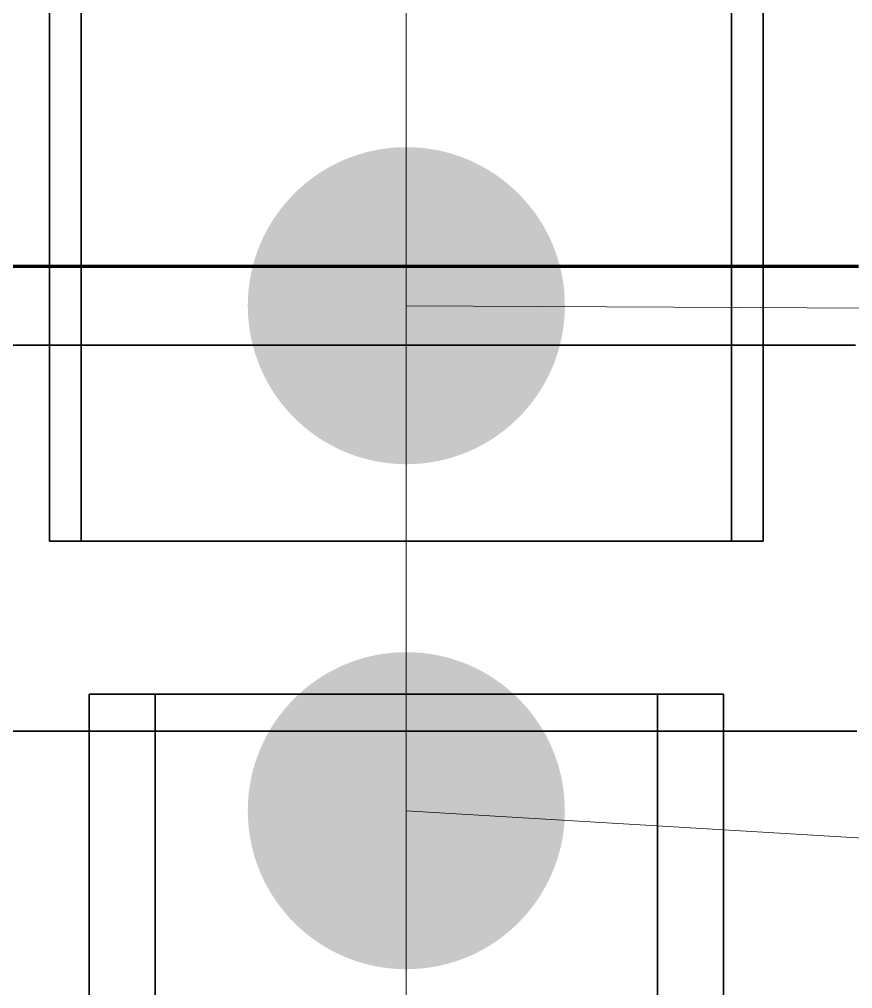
# Model space of a CAD drawing. Header units: millimetres. Extents: x 0 to 2382, y 0 to 420.
# Drawn here: x 161.536 to 164.689, y 302.152 to 305.82 of the extents above; entities that cross this region are included whole.
import ezdxf

# ---------------------------------------------------------------- set-up
doc = ezdxf.new("R2010")
doc.units = ezdxf.units.MM
doc.linetypes.add('IRAM-E-TRAZOS', pattern=[5, 4, -1])
doc.linetypes.add('IRAM-F-TRAZO-PUNTO', pattern=[20, 15, -2, 1, -2])
for name, color, linetype, lineweight in [('01-VISIBLE', 7, 'CONTINUOUS', 70), ('02-OCULTA', 4, 'IRAM-E-TRAZOS', 35), ('03-EJE', 1, 'IRAM-F-TRAZO-PUNTO', 18), ('08-FINA', 5, 'CONTINUOUS', 18)]:
    doc.layers.add(name, color=color, linetype=linetype, lineweight=lineweight)

msp = doc.modelspace()

# ---------------------------------------------------------------- hatches: boundary and pattern name
at = {"layer": '08-FINA'}
h = msp.add_hatch(color=7, dxfattribs=at)
h.dxf.hatch_style = 1
edge = h.paths.add_edge_path()
edge.add_arc((163, 304.7369), 0.6, 0, 360)
h = msp.add_hatch(color=7, dxfattribs=at)
h.dxf.hatch_style = 1
edge = h.paths.add_edge_path()
edge.add_arc((163, 302.8256), 0.6, 0, 360)

# ---------------------------------------------------------------- linework, layer by layer
at = {"layer": '01-VISIBLE'}
msp.add_lwpolyline([(161.5051, 304.8869), (161.5552, 304.8869), (161.6053, 304.8869), (161.6554, 304.8869), (161.7055, 304.8869), (161.7555, 304.8869), (161.8056, 304.8869), (161.8557, 304.8869), (161.9058, 304.8869), (161.9559, 304.8869), (162.006, 304.8869), (162.0561, 304.8869), (162.1062, 304.8869), (162.1562, 304.8869), (162.2063, 304.8869), (162.2564, 304.8869), (162.3065, 304.8869), (162.3566, 304.8869), (162.4067, 304.8869), (162.4568, 304.8869), (162.5069, 304.8869), (162.557, 304.8869), (162.607, 304.8869), (162.6571, 304.8869), (162.7072, 304.8869), (162.7573, 304.8869), (162.8074, 304.8869), (162.8575, 304.8869), (162.9076, 304.8869), (162.9577, 304.8869), (163.0077, 304.8869), (163.0578, 304.8869), (163.1079, 304.8869), (163.158, 304.8869), (163.2081, 304.8869), (163.2582, 304.8869), (163.3083, 304.8869), (163.3584, 304.8869), (163.4084, 304.8869), (163.4585, 304.8869), (163.5086, 304.8869), (163.5587, 304.8869), (163.6088, 304.8869), (163.6589, 304.8869), (163.709, 304.8869), (163.7591, 304.8869), (163.8092, 304.8869), (163.8592, 304.8869), (163.9093, 304.8869), (163.9594, 304.8869), (164.0095, 304.8869), (164.0596, 304.8869), (164.1097, 304.8869), (164.1598, 304.8869), (164.2099, 304.8869), (164.2599, 304.8869), (164.31, 304.8869), (164.3601, 304.8869), (164.4102, 304.8869), (164.4603, 304.8869), (164.5104, 304.8869), (164.5605, 304.8869), (164.6106, 304.8869), (164.6606, 304.8869), (164.7107, 304.8869)], dxfattribs=at)
at = {"layer": '02-OCULTA'}
for p, q in [((161.65, 303.8456), (161.65, 307.3456)), ((161.77, 303.8456), (161.77, 307.3456)), ((164.23, 303.8456), (164.23, 307.3456)), ((164.35, 303.8456), (164.35, 307.3456)), ((161.8, 219.32), (161.8, 303.2669)), ((162.05, 219.32), (162.05, 303.2669)), ((163.95, 219.32), (163.95, 303.2669)), ((164.2, 219.32), (164.2, 303.2669))]:
    msp.add_line(p, q, dxfattribs=at)
for points in [[(164.7051, 304.8869), (164.6549, 304.8869), (164.6048, 304.8869), (164.5546, 304.8869), (164.5045, 304.8869), (164.4543, 304.8869), (164.4042, 304.8869), (164.354, 304.8869), (164.3039, 304.8869), (164.2537, 304.8869), (164.2036, 304.8869), (164.1534, 304.8869), (164.1033, 304.8869), (164.0531, 304.8869), (164.003, 304.8869), (163.9528, 304.8869), (163.9027, 304.8869), (163.8525, 304.8869), (163.8024, 304.8869), (163.7522, 304.8869), (163.7021, 304.8869), (163.6519, 304.8869), (163.6018, 304.8869), (163.5516, 304.8869), (163.5015, 304.8869), (163.4513, 304.8869), (163.4012, 304.8869), (163.351, 304.8869), (163.3009, 304.8869), (163.2507, 304.8869), (163.2006, 304.8869), (163.1504, 304.8869), (163.1003, 304.8869), (163.0501, 304.8869), (163, 304.8869), (162.9499, 304.8869), (162.8997, 304.8869), (162.8496, 304.8869), (162.7994, 304.8869), (162.7493, 304.8869), (162.6991, 304.8869), (162.649, 304.8869), (162.5988, 304.8869), (162.5487, 304.8869), (162.4985, 304.8869), (162.4484, 304.8869), (162.3982, 304.8869), (162.3481, 304.8869), (162.2979, 304.8869), (162.2478, 304.8869), (162.1976, 304.8869), (162.1475, 304.8869), (162.0973, 304.8869), (162.0472, 304.8869), (161.997, 304.8869), (161.9469, 304.8869), (161.8967, 304.8869), (161.8466, 304.8869), (161.7964, 304.8869), (161.7463, 304.8869), (161.6961, 304.8869), (161.646, 304.8869), (161.5958, 304.8869), (161.5457, 304.8869), (161.4955, 304.8869)], [(161.4955, 304.8869), (161.5457, 304.8869), (161.5958, 304.8869), (161.646, 304.8869), (161.6961, 304.8869), (161.7463, 304.8869), (161.7964, 304.8869), (161.8466, 304.8869), (161.8967, 304.8869), (161.9469, 304.8869), (161.997, 304.8869), (162.0472, 304.8869), (162.0973, 304.8869), (162.1475, 304.8869), (162.1976, 304.8869), (162.2478, 304.8869), (162.2979, 304.8869), (162.3481, 304.8869), (162.3982, 304.8869), (162.4484, 304.8869), (162.4985, 304.8869), (162.5487, 304.8869), (162.5988, 304.8869), (162.649, 304.8869), (162.6991, 304.8869), (162.7493, 304.8869), (162.7994, 304.8869), (162.8496, 304.8869), (162.8997, 304.8869), (162.9499, 304.8869), (163, 304.8869), (163.0501, 304.8869), (163.1003, 304.8869), (163.1504, 304.8869), (163.2006, 304.8869), (163.2507, 304.8869), (163.3009, 304.8869), (163.351, 304.8869), (163.4012, 304.8869), (163.4513, 304.8869), (163.5015, 304.8869), (163.5516, 304.8869), (163.6018, 304.8869), (163.6519, 304.8869), (163.7021, 304.8869), (163.7522, 304.8869), (163.8024, 304.8869), (163.8525, 304.8869), (163.9027, 304.8869), (163.9528, 304.8869), (164.003, 304.8869), (164.0531, 304.8869), (164.1033, 304.8869), (164.1534, 304.8869), (164.2036, 304.8869), (164.2537, 304.8869), (164.3039, 304.8869), (164.354, 304.8869), (164.4042, 304.8869), (164.4543, 304.8869), (164.5045, 304.8869), (164.5546, 304.8869), (164.6048, 304.8869), (164.6549, 304.8869), (164.7051, 304.8869)], [(164.7051, 304.8869), (164.6549, 304.8869), (164.6048, 304.8869), (164.5546, 304.8869), (164.5045, 304.8869), (164.4543, 304.8869), (164.4042, 304.8869), (164.354, 304.8869), (164.3039, 304.8869), (164.2537, 304.8869), (164.2036, 304.8869), (164.1534, 304.8869), (164.1033, 304.8869), (164.0531, 304.8869), (164.003, 304.8869), (163.9528, 304.8869), (163.9027, 304.8869), (163.8525, 304.8869), (163.8024, 304.8869), (163.7522, 304.8869), (163.7021, 304.8869), (163.6519, 304.8869), (163.6018, 304.8869), (163.5516, 304.8869), (163.5015, 304.8869), (163.4513, 304.8869), (163.4012, 304.8869), (163.351, 304.8869), (163.3009, 304.8869), (163.2507, 304.8869), (163.2006, 304.8869), (163.1504, 304.8869), (163.1003, 304.8869), (163.0501, 304.8869), (163, 304.8869), (162.9499, 304.8869), (162.8997, 304.8869), (162.8496, 304.8869), (162.7994, 304.8869), (162.7493, 304.8869), (162.6991, 304.8869), (162.649, 304.8869), (162.5988, 304.8869), (162.5487, 304.8869), (162.4985, 304.8869), (162.4484, 304.8869), (162.3982, 304.8869), (162.3481, 304.8869), (162.2979, 304.8869), (162.2478, 304.8869), (162.1976, 304.8869), (162.1475, 304.8869), (162.0973, 304.8869), (162.0472, 304.8869), (161.997, 304.8869), (161.9469, 304.8869), (161.8967, 304.8869), (161.8466, 304.8869), (161.7964, 304.8869), (161.7463, 304.8869), (161.6961, 304.8869), (161.646, 304.8869), (161.5958, 304.8869), (161.5457, 304.8869), (161.4955, 304.8869)], [(161.4955, 304.8869), (161.5457, 304.8869), (161.5958, 304.8869), (161.646, 304.8869), (161.6961, 304.8869), (161.7463, 304.8869), (161.7964, 304.8869), (161.8466, 304.8869), (161.8967, 304.8869), (161.9469, 304.8869), (161.997, 304.8869), (162.0472, 304.8869), (162.0973, 304.8869), (162.1475, 304.8869), (162.1976, 304.8869), (162.2478, 304.8869), (162.2979, 304.8869), (162.3481, 304.8869), (162.3982, 304.8869), (162.4484, 304.8869), (162.4985, 304.8869), (162.5487, 304.8869), (162.5988, 304.8869), (162.649, 304.8869), (162.6991, 304.8869), (162.7493, 304.8869), (162.7994, 304.8869), (162.8496, 304.8869), (162.8997, 304.8869), (162.9499, 304.8869), (163, 304.8869), (163.0501, 304.8869), (163.1003, 304.8869), (163.1504, 304.8869), (163.2006, 304.8869), (163.2507, 304.8869), (163.3009, 304.8869), (163.351, 304.8869), (163.4012, 304.8869), (163.4513, 304.8869), (163.5015, 304.8869), (163.5516, 304.8869), (163.6018, 304.8869), (163.6519, 304.8869), (163.7021, 304.8869), (163.7522, 304.8869), (163.8024, 304.8869), (163.8525, 304.8869), (163.9027, 304.8869), (163.9528, 304.8869), (164.003, 304.8869), (164.0531, 304.8869), (164.1033, 304.8869), (164.1534, 304.8869), (164.2036, 304.8869), (164.2537, 304.8869), (164.3039, 304.8869), (164.354, 304.8869), (164.4042, 304.8869), (164.4543, 304.8869), (164.5045, 304.8869), (164.5546, 304.8869), (164.6048, 304.8869), (164.6549, 304.8869), (164.7051, 304.8869)], [(164.7047, 304.8869), (164.6546, 304.8869), (164.6044, 304.8869), (164.5543, 304.8869), (164.5042, 304.8869), (164.454, 304.8869), (164.4039, 304.8869), (164.3538, 304.8869), (164.3036, 304.8869), (164.2535, 304.8869), (164.2033, 304.8869), (164.1532, 304.8869), (164.1031, 304.8869), (164.0529, 304.8869), (164.0028, 304.8869), (163.9526, 304.8869), (163.9025, 304.8869), (163.8524, 304.8869), (163.8022, 304.8869), (163.7521, 304.8869), (163.7019, 304.8869), (163.6518, 304.8869), (163.6017, 304.8869), (163.5515, 304.8869), (163.5014, 304.8869), (163.4513, 304.8869), (163.4011, 304.8869), (163.351, 304.8869), (163.3008, 304.8869), (163.2507, 304.8869), (163.2006, 304.8869), (163.1504, 304.8869), (163.1003, 304.8869), (163.0501, 304.8869), (163, 304.8869), (162.9499, 304.8869), (162.8997, 304.8869), (162.8496, 304.8869), (162.7994, 304.8869), (162.7493, 304.8869), (162.6992, 304.8869), (162.649, 304.8869), (162.5989, 304.8869), (162.5488, 304.8869), (162.4986, 304.8869), (162.4485, 304.8869), (162.3983, 304.8869), (162.3482, 304.8869), (162.2981, 304.8869), (162.2479, 304.8869), (162.1978, 304.8869), (162.1476, 304.8869), (162.0975, 304.8869), (162.0474, 304.8869), (161.9972, 304.8869), (161.9471, 304.8869), (161.8969, 304.8869), (161.8468, 304.8869), (161.7967, 304.8869), (161.7465, 304.8869), (161.6964, 304.8869), (161.6463, 304.8869), (161.5961, 304.8869), (161.546, 304.8869), (161.4958, 304.8869)], [(161.4958, 304.8869), (161.546, 304.8869), (161.5961, 304.8869), (161.6463, 304.8869), (161.6964, 304.8869), (161.7465, 304.8869), (161.7967, 304.8869), (161.8468, 304.8869), (161.8969, 304.8869), (161.9471, 304.8869), (161.9972, 304.8869), (162.0474, 304.8869), (162.0975, 304.8869), (162.1476, 304.8869), (162.1978, 304.8869), (162.2479, 304.8869), (162.2981, 304.8869), (162.3482, 304.8869), (162.3983, 304.8869), (162.4485, 304.8869), (162.4986, 304.8869), (162.5488, 304.8869), (162.5989, 304.8869), (162.649, 304.8869), (162.6992, 304.8869), (162.7493, 304.8869), (162.7994, 304.8869), (162.8496, 304.8869), (162.8997, 304.8869), (162.9499, 304.8869), (163, 304.8869), (163.0501, 304.8869), (163.1003, 304.8869), (163.1504, 304.8869), (163.2006, 304.8869), (163.2507, 304.8869), (163.3008, 304.8869), (163.351, 304.8869), (163.4011, 304.8869), (163.4513, 304.8869), (163.5014, 304.8869), (163.5515, 304.8869), (163.6017, 304.8869), (163.6518, 304.8869), (163.7019, 304.8869), (163.7521, 304.8869), (163.8022, 304.8869), (163.8524, 304.8869), (163.9025, 304.8869), (163.9526, 304.8869), (164.0028, 304.8869), (164.0529, 304.8869), (164.1031, 304.8869), (164.1532, 304.8869), (164.2033, 304.8869), (164.2535, 304.8869), (164.3036, 304.8869), (164.3538, 304.8869), (164.4039, 304.8869), (164.454, 304.8869), (164.5042, 304.8869), (164.5543, 304.8869), (164.6044, 304.8869), (164.6546, 304.8869), (164.7047, 304.8869)], [(164.7, 304.8869), (164.65, 304.8869), (164.6, 304.8869), (164.55, 304.8869), (164.5, 304.8869), (164.45, 304.8869), (164.4, 304.8869), (164.35, 304.8869), (164.3, 304.8869), (164.25, 304.8869), (164.2, 304.8869), (164.15, 304.8869), (164.1, 304.8869), (164.05, 304.8869), (164, 304.8869), (163.95, 304.8869), (163.9, 304.8869), (163.85, 304.8869), (163.8, 304.8869), (163.75, 304.8869), (163.7, 304.8869), (163.65, 304.8869), (163.6, 304.8869), (163.55, 304.8869), (163.5, 304.8869), (163.45, 304.8869), (163.4, 304.8869), (163.35, 304.8869), (163.3, 304.8869), (163.25, 304.8869), (163.2, 304.8869), (163.15, 304.8869), (163.1, 304.8869), (163.05, 304.8869), (163, 304.8869), (162.95, 304.8869), (162.9, 304.8869), (162.85, 304.8869), (162.8, 304.8869), (162.75, 304.8869), (162.7, 304.8869), (162.65, 304.8869), (162.6, 304.8869), (162.55, 304.8869), (162.5, 304.8869), (162.45, 304.8869), (162.4, 304.8869), (162.35, 304.8869), (162.3, 304.8869), (162.25, 304.8869), (162.2, 304.8869), (162.15, 304.8869), (162.1, 304.8869), (162.05, 304.8869), (162, 304.8869), (161.95, 304.8869), (161.9, 304.8869), (161.85, 304.8869), (161.8, 304.8869), (161.75, 304.8869), (161.7, 304.8869), (161.65, 304.8869), (161.6, 304.8869), (161.55, 304.8869), (161.5, 304.8869)], [(164.7, 304.8869), (164.65, 304.8869), (164.6, 304.8869), (164.55, 304.8869), (164.5, 304.8869), (164.45, 304.8869), (164.4, 304.8869), (164.35, 304.8869), (164.3, 304.8869), (164.25, 304.8869), (164.2, 304.8869), (164.15, 304.8869), (164.1, 304.8869), (164.05, 304.8869), (164, 304.8869), (163.95, 304.8869), (163.9, 304.8869), (163.85, 304.8869), (163.8, 304.8869), (163.75, 304.8869), (163.7, 304.8869), (163.65, 304.8869), (163.6, 304.8869), (163.55, 304.8869), (163.5, 304.8869), (163.45, 304.8869), (163.4, 304.8869), (163.35, 304.8869), (163.3, 304.8869), (163.25, 304.8869), (163.2, 304.8869), (163.15, 304.8869), (163.1, 304.8869), (163.05, 304.8869), (163, 304.8869), (162.95, 304.8869), (162.9, 304.8869), (162.85, 304.8869), (162.8, 304.8869), (162.75, 304.8869), (162.7, 304.8869), (162.65, 304.8869), (162.6, 304.8869), (162.55, 304.8869), (162.5, 304.8869), (162.45, 304.8869), (162.4, 304.8869), (162.35, 304.8869), (162.3, 304.8869), (162.25, 304.8869), (162.2, 304.8869), (162.15, 304.8869), (162.1, 304.8869), (162.05, 304.8869), (162, 304.8869), (161.95, 304.8869), (161.9, 304.8869), (161.85, 304.8869), (161.8, 304.8869), (161.75, 304.8869), (161.7, 304.8869), (161.65, 304.8869), (161.6, 304.8869), (161.55, 304.8869), (161.5, 304.8869)], [(161.5, 304.8869), (161.55, 304.8869), (161.6, 304.8869), (161.65, 304.8869), (161.7, 304.8869), (161.75, 304.8869), (161.8, 304.8869), (161.85, 304.8869), (161.9, 304.8869), (161.95, 304.8869), (162, 304.8869), (162.05, 304.8869), (162.1, 304.8869), (162.15, 304.8869), (162.2, 304.8869), (162.25, 304.8869), (162.3, 304.8869), (162.35, 304.8869), (162.4, 304.8869), (162.45, 304.8869), (162.5, 304.8869), (162.55, 304.8869), (162.6, 304.8869), (162.65, 304.8869), (162.7, 304.8869), (162.75, 304.8869), (162.8, 304.8869), (162.85, 304.8869), (162.9, 304.8869), (162.95, 304.8869), (163, 304.8869), (163.05, 304.8869), (163.1, 304.8869), (163.15, 304.8869), (163.2, 304.8869), (163.25, 304.8869), (163.3, 304.8869), (163.35, 304.8869), (163.4, 304.8869), (163.45, 304.8869), (163.5, 304.8869), (163.55, 304.8869), (163.6, 304.8869), (163.65, 304.8869), (163.7, 304.8869), (163.75, 304.8869), (163.8, 304.8869), (163.85, 304.8869), (163.9, 304.8869), (163.95, 304.8869), (164, 304.8869), (164.05, 304.8869), (164.1, 304.8869), (164.15, 304.8869), (164.2, 304.8869), (164.25, 304.8869), (164.3, 304.8869), (164.35, 304.8869), (164.4, 304.8869), (164.45, 304.8869), (164.5, 304.8869), (164.55, 304.8869), (164.6, 304.8869), (164.65, 304.8869), (164.7, 304.8869)], [(164.7, 304.8869), (164.65, 304.8869), (164.6, 304.8869), (164.55, 304.8869), (164.5, 304.8869), (164.45, 304.8869), (164.4, 304.8869), (164.35, 304.8869), (164.3, 304.8869), (164.25, 304.8869), (164.2, 304.8869), (164.15, 304.8869), (164.1, 304.8869), (164.05, 304.8869), (164, 304.8869), (163.95, 304.8869), (163.9, 304.8869), (163.85, 304.8869), (163.8, 304.8869), (163.75, 304.8869), (163.7, 304.8869), (163.65, 304.8869), (163.6, 304.8869), (163.55, 304.8869), (163.5, 304.8869), (163.45, 304.8869), (163.4, 304.8869), (163.35, 304.8869), (163.3, 304.8869), (163.25, 304.8869), (163.2, 304.8869), (163.15, 304.8869), (163.1, 304.8869), (163.05, 304.8869), (163, 304.8869), (162.95, 304.8869), (162.9, 304.8869), (162.85, 304.8869), (162.8, 304.8869), (162.75, 304.8869), (162.7, 304.8869), (162.65, 304.8869), (162.6, 304.8869), (162.55, 304.8869), (162.5, 304.8869), (162.45, 304.8869), (162.4, 304.8869), (162.35, 304.8869), (162.3, 304.8869), (162.25, 304.8869), (162.2, 304.8869), (162.15, 304.8869), (162.1, 304.8869), (162.05, 304.8869), (162, 304.8869), (161.95, 304.8869), (161.9, 304.8869), (161.85, 304.8869), (161.8, 304.8869), (161.75, 304.8869), (161.7, 304.8869), (161.65, 304.8869), (161.6, 304.8869), (161.55, 304.8869), (161.5, 304.8869)], [(161.5, 304.8869), (161.55, 304.8869), (161.6, 304.8869), (161.65, 304.8869), (161.7, 304.8869), (161.75, 304.8869), (161.8, 304.8869), (161.85, 304.8869), (161.9, 304.8869), (161.95, 304.8869), (162, 304.8869), (162.05, 304.8869), (162.1, 304.8869), (162.15, 304.8869), (162.2, 304.8869), (162.25, 304.8869), (162.3, 304.8869), (162.35, 304.8869), (162.4, 304.8869), (162.45, 304.8869), (162.5, 304.8869), (162.55, 304.8869), (162.6, 304.8869), (162.65, 304.8869), (162.7, 304.8869), (162.75, 304.8869), (162.8, 304.8869), (162.85, 304.8869), (162.9, 304.8869), (162.95, 304.8869), (163, 304.8869), (163.05, 304.8869), (163.1, 304.8869), (163.15, 304.8869), (163.2, 304.8869), (163.25, 304.8869), (163.3, 304.8869), (163.35, 304.8869), (163.4, 304.8869), (163.45, 304.8869), (163.5, 304.8869), (163.55, 304.8869), (163.6, 304.8869), (163.65, 304.8869), (163.7, 304.8869), (163.75, 304.8869), (163.8, 304.8869), (163.85, 304.8869), (163.9, 304.8869), (163.95, 304.8869), (164, 304.8869), (164.05, 304.8869), (164.1, 304.8869), (164.15, 304.8869), (164.2, 304.8869), (164.25, 304.8869), (164.3, 304.8869), (164.35, 304.8869), (164.4, 304.8869), (164.45, 304.8869), (164.5, 304.8869), (164.55, 304.8869), (164.6, 304.8869), (164.65, 304.8869), (164.7, 304.8869)], [(164.7, 304.8869), (164.65, 304.8869), (164.6, 304.8869), (164.55, 304.8869), (164.5, 304.8869), (164.45, 304.8869), (164.4, 304.8869), (164.35, 304.8869), (164.3, 304.8869), (164.25, 304.8869), (164.2, 304.8869), (164.15, 304.8869), (164.1, 304.8869), (164.05, 304.8869), (164, 304.8869), (163.95, 304.8869), (163.9, 304.8869), (163.85, 304.8869), (163.8, 304.8869), (163.75, 304.8869), (163.7, 304.8869), (163.65, 304.8869), (163.6, 304.8869), (163.55, 304.8869), (163.5, 304.8869), (163.45, 304.8869), (163.4, 304.8869), (163.35, 304.8869), (163.3, 304.8869), (163.25, 304.8869), (163.2, 304.8869), (163.15, 304.8869), (163.1, 304.8869), (163.05, 304.8869), (163, 304.8869), (162.95, 304.8869), (162.9, 304.8869), (162.85, 304.8869), (162.8, 304.8869), (162.75, 304.8869), (162.7, 304.8869), (162.65, 304.8869), (162.6, 304.8869), (162.55, 304.8869), (162.5, 304.8869), (162.45, 304.8869), (162.4, 304.8869), (162.35, 304.8869), (162.3, 304.8869), (162.25, 304.8869), (162.2, 304.8869), (162.15, 304.8869), (162.1, 304.8869), (162.05, 304.8869), (162, 304.8869), (161.95, 304.8869), (161.9, 304.8869), (161.85, 304.8869), (161.8, 304.8869), (161.75, 304.8869), (161.7, 304.8869), (161.65, 304.8869), (161.6, 304.8869), (161.55, 304.8869), (161.5, 304.8869)], [(161.5, 304.8869), (161.55, 304.8869), (161.6, 304.8869), (161.65, 304.8869), (161.7, 304.8869), (161.75, 304.8869), (161.8, 304.8869), (161.85, 304.8869), (161.9, 304.8869), (161.95, 304.8869), (162, 304.8869), (162.05, 304.8869), (162.1, 304.8869), (162.15, 304.8869), (162.2, 304.8869), (162.25, 304.8869), (162.3, 304.8869), (162.35, 304.8869), (162.4, 304.8869), (162.45, 304.8869), (162.5, 304.8869), (162.55, 304.8869), (162.6, 304.8869), (162.65, 304.8869), (162.7, 304.8869), (162.75, 304.8869), (162.8, 304.8869), (162.85, 304.8869), (162.9, 304.8869), (162.95, 304.8869), (163, 304.8869), (163.05, 304.8869), (163.1, 304.8869), (163.15, 304.8869), (163.2, 304.8869), (163.25, 304.8869), (163.3, 304.8869), (163.35, 304.8869), (163.4, 304.8869), (163.45, 304.8869), (163.5, 304.8869), (163.55, 304.8869), (163.6, 304.8869), (163.65, 304.8869), (163.7, 304.8869), (163.75, 304.8869), (163.8, 304.8869), (163.85, 304.8869), (163.9, 304.8869), (163.95, 304.8869), (164, 304.8869), (164.05, 304.8869), (164.1, 304.8869), (164.15, 304.8869), (164.2, 304.8869), (164.25, 304.8869), (164.3, 304.8869), (164.35, 304.8869), (164.4, 304.8869), (164.45, 304.8869), (164.5, 304.8869), (164.55, 304.8869), (164.6, 304.8869), (164.65, 304.8869), (164.7, 304.8869)], [(164.7, 304.8869), (164.65, 304.8869), (164.6, 304.8869), (164.55, 304.8869), (164.5, 304.8869), (164.45, 304.8869), (164.4, 304.8869), (164.35, 304.8869), (164.3, 304.8869), (164.25, 304.8869), (164.2, 304.8869), (164.15, 304.8869), (164.1, 304.8869), (164.05, 304.8869), (164, 304.8869), (163.95, 304.8869), (163.9, 304.8869), (163.85, 304.8869), (163.8, 304.8869), (163.75, 304.8869), (163.7, 304.8869), (163.65, 304.8869), (163.6, 304.8869), (163.55, 304.8869), (163.5, 304.8869), (163.45, 304.8869), (163.4, 304.8869), (163.35, 304.8869), (163.3, 304.8869), (163.25, 304.8869), (163.2, 304.8869), (163.15, 304.8869), (163.1, 304.8869), (163.05, 304.8869), (163, 304.8869), (162.95, 304.8869), (162.9, 304.8869), (162.85, 304.8869), (162.8, 304.8869), (162.75, 304.8869), (162.7, 304.8869), (162.65, 304.8869), (162.6, 304.8869), (162.55, 304.8869), (162.5, 304.8869), (162.45, 304.8869), (162.4, 304.8869), (162.35, 304.8869), (162.3, 304.8869), (162.25, 304.8869), (162.2, 304.8869), (162.15, 304.8869), (162.1, 304.8869), (162.05, 304.8869), (162, 304.8869), (161.95, 304.8869), (161.9, 304.8869), (161.85, 304.8869), (161.8, 304.8869), (161.75, 304.8869), (161.7, 304.8869), (161.65, 304.8869), (161.6, 304.8869), (161.55, 304.8869), (161.5, 304.8869)], [(161.5, 304.8869), (161.55, 304.8869), (161.6, 304.8869), (161.65, 304.8869), (161.7, 304.8869), (161.75, 304.8869), (161.8, 304.8869), (161.85, 304.8869), (161.9, 304.8869), (161.95, 304.8869), (162, 304.8869), (162.05, 304.8869), (162.1, 304.8869), (162.15, 304.8869), (162.2, 304.8869), (162.25, 304.8869), (162.3, 304.8869), (162.35, 304.8869), (162.4, 304.8869), (162.45, 304.8869), (162.5, 304.8869), (162.55, 304.8869), (162.6, 304.8869), (162.65, 304.8869), (162.7, 304.8869), (162.75, 304.8869), (162.8, 304.8869), (162.85, 304.8869), (162.9, 304.8869), (162.95, 304.8869), (163, 304.8869), (163.05, 304.8869), (163.1, 304.8869), (163.15, 304.8869), (163.2, 304.8869), (163.25, 304.8869), (163.3, 304.8869), (163.35, 304.8869), (163.4, 304.8869), (163.45, 304.8869), (163.5, 304.8869), (163.55, 304.8869), (163.6, 304.8869), (163.65, 304.8869), (163.7, 304.8869), (163.75, 304.8869), (163.8, 304.8869), (163.85, 304.8869), (163.9, 304.8869), (163.95, 304.8869), (164, 304.8869), (164.05, 304.8869), (164.1, 304.8869), (164.15, 304.8869), (164.2, 304.8869), (164.25, 304.8869), (164.3, 304.8869), (164.35, 304.8869), (164.4, 304.8869), (164.45, 304.8869), (164.5, 304.8869), (164.55, 304.8869), (164.6, 304.8869), (164.65, 304.8869), (164.7, 304.8869)], [(164.7, 304.5869), (164.65, 304.5869), (164.6, 304.5869), (164.55, 304.5869), (164.5, 304.5869), (164.45, 304.5869), (164.4, 304.5869), (164.35, 304.5869), (164.3, 304.5869), (164.25, 304.5869), (164.2, 304.5869), (164.15, 304.5869), (164.1, 304.5869), (164.05, 304.5869), (164, 304.5869), (163.95, 304.5869), (163.9, 304.5869), (163.85, 304.5869), (163.8, 304.5869), (163.75, 304.5869), (163.7, 304.5869), (163.65, 304.5869), (163.6, 304.5869), (163.55, 304.5869), (163.5, 304.5869), (163.45, 304.5869), (163.4, 304.5869), (163.35, 304.5869), (163.3, 304.5869), (163.25, 304.5869), (163.2, 304.5869), (163.15, 304.5869), (163.1, 304.5869), (163.05, 304.5869), (163, 304.5869), (162.95, 304.5869), (162.9, 304.5869), (162.85, 304.5869), (162.8, 304.5869), (162.75, 304.5869), (162.7, 304.5869), (162.65, 304.5869), (162.6, 304.5869), (162.55, 304.5869), (162.5, 304.5869), (162.45, 304.5869), (162.4, 304.5869), (162.35, 304.5869), (162.3, 304.5869), (162.25, 304.5869), (162.2, 304.5869), (162.15, 304.5869), (162.1, 304.5869), (162.05, 304.5869), (162, 304.5869), (161.95, 304.5869), (161.9, 304.5869), (161.85, 304.5869), (161.8, 304.5869), (161.75, 304.5869), (161.7, 304.5869), (161.65, 304.5869), (161.6, 304.5869), (161.55, 304.5869), (161.5, 304.5869)], [(161.5, 304.5869), (161.55, 304.5869), (161.6, 304.5869), (161.65, 304.5869), (161.7, 304.5869), (161.75, 304.5869), (161.8, 304.5869), (161.85, 304.5869), (161.9, 304.5869), (161.95, 304.5869), (162, 304.5869), (162.05, 304.5869), (162.1, 304.5869), (162.15, 304.5869), (162.2, 304.5869), (162.25, 304.5869), (162.3, 304.5869), (162.35, 304.5869), (162.4, 304.5869), (162.45, 304.5869), (162.5, 304.5869), (162.55, 304.5869), (162.6, 304.5869), (162.65, 304.5869), (162.7, 304.5869), (162.75, 304.5869), (162.8, 304.5869), (162.85, 304.5869), (162.9, 304.5869), (162.95, 304.5869), (163, 304.5869), (163.05, 304.5869), (163.1, 304.5869), (163.15, 304.5869), (163.2, 304.5869), (163.25, 304.5869), (163.3, 304.5869), (163.35, 304.5869), (163.4, 304.5869), (163.45, 304.5869), (163.5, 304.5869), (163.55, 304.5869), (163.6, 304.5869), (163.65, 304.5869), (163.7, 304.5869), (163.75, 304.5869), (163.8, 304.5869), (163.85, 304.5869), (163.9, 304.5869), (163.95, 304.5869), (164, 304.5869), (164.05, 304.5869), (164.1, 304.5869), (164.15, 304.5869), (164.2, 304.5869), (164.25, 304.5869), (164.3, 304.5869), (164.35, 304.5869), (164.4, 304.5869), (164.45, 304.5869), (164.5, 304.5869), (164.55, 304.5869), (164.6, 304.5869), (164.65, 304.5869), (164.7, 304.5869)], [(164.7, 304.5869), (164.65, 304.5869), (164.6, 304.5869), (164.55, 304.5869), (164.5, 304.5869), (164.45, 304.5869), (164.4, 304.5869), (164.35, 304.5869), (164.3, 304.5869), (164.25, 304.5869), (164.2, 304.5869), (164.15, 304.5869), (164.1, 304.5869), (164.05, 304.5869), (164, 304.5869), (163.95, 304.5869), (163.9, 304.5869), (163.85, 304.5869), (163.8, 304.5869), (163.75, 304.5869), (163.7, 304.5869), (163.65, 304.5869), (163.6, 304.5869), (163.55, 304.5869), (163.5, 304.5869), (163.45, 304.5869), (163.4, 304.5869), (163.35, 304.5869), (163.3, 304.5869), (163.25, 304.5869), (163.2, 304.5869), (163.15, 304.5869), (163.1, 304.5869), (163.05, 304.5869), (163, 304.5869), (162.95, 304.5869), (162.9, 304.5869), (162.85, 304.5869), (162.8, 304.5869), (162.75, 304.5869), (162.7, 304.5869), (162.65, 304.5869), (162.6, 304.5869), (162.55, 304.5869), (162.5, 304.5869), (162.45, 304.5869), (162.4, 304.5869), (162.35, 304.5869), (162.3, 304.5869), (162.25, 304.5869), (162.2, 304.5869), (162.15, 304.5869), (162.1, 304.5869), (162.05, 304.5869), (162, 304.5869), (161.95, 304.5869), (161.9, 304.5869), (161.85, 304.5869), (161.8, 304.5869), (161.75, 304.5869), (161.7, 304.5869), (161.65, 304.5869), (161.6, 304.5869), (161.55, 304.5869), (161.5, 304.5869)], [(161.5, 304.5869), (161.55, 304.5869), (161.6, 304.5869), (161.65, 304.5869), (161.7, 304.5869), (161.75, 304.5869), (161.8, 304.5869), (161.85, 304.5869), (161.9, 304.5869), (161.95, 304.5869), (162, 304.5869), (162.05, 304.5869), (162.1, 304.5869), (162.15, 304.5869), (162.2, 304.5869), (162.25, 304.5869), (162.3, 304.5869), (162.35, 304.5869), (162.4, 304.5869), (162.45, 304.5869), (162.5, 304.5869), (162.55, 304.5869), (162.6, 304.5869), (162.65, 304.5869), (162.7, 304.5869), (162.75, 304.5869), (162.8, 304.5869), (162.85, 304.5869), (162.9, 304.5869), (162.95, 304.5869), (163, 304.5869), (163.05, 304.5869), (163.1, 304.5869), (163.15, 304.5869), (163.2, 304.5869), (163.25, 304.5869), (163.3, 304.5869), (163.35, 304.5869), (163.4, 304.5869), (163.45, 304.5869), (163.5, 304.5869), (163.55, 304.5869), (163.6, 304.5869), (163.65, 304.5869), (163.7, 304.5869), (163.75, 304.5869), (163.8, 304.5869), (163.85, 304.5869), (163.9, 304.5869), (163.95, 304.5869), (164, 304.5869), (164.05, 304.5869), (164.1, 304.5869), (164.15, 304.5869), (164.2, 304.5869), (164.25, 304.5869), (164.3, 304.5869), (164.35, 304.5869), (164.4, 304.5869), (164.45, 304.5869), (164.5, 304.5869), (164.55, 304.5869), (164.6, 304.5869), (164.65, 304.5869), (164.7, 304.5869)], [(164.35, 303.8456), (164.3, 303.8456), (164.25, 303.8456), (164.2, 303.8456), (164.15, 303.8456), (164.1, 303.8456), (164.05, 303.8456), (164, 303.8456), (163.95, 303.8456), (163.9, 303.8456), (163.85, 303.8456), (163.8, 303.8456), (163.75, 303.8456), (163.7, 303.8456), (163.65, 303.8456), (163.6, 303.8456), (163.55, 303.8456), (163.5, 303.8456), (163.45, 303.8456), (163.4, 303.8456), (163.35, 303.8456), (163.3, 303.8456), (163.25, 303.8456), (163.2, 303.8456), (163.15, 303.8456), (163.1, 303.8456), (163.05, 303.8456), (163, 303.8456), (162.95, 303.8456), (162.9, 303.8456), (162.85, 303.8456), (162.8, 303.8456), (162.75, 303.8456), (162.7, 303.8456), (162.65, 303.8456), (162.6, 303.8456), (162.55, 303.8456), (162.5, 303.8456), (162.45, 303.8456), (162.4, 303.8456), (162.35, 303.8456), (162.3, 303.8456), (162.25, 303.8456), (162.2, 303.8456), (162.15, 303.8456), (162.1, 303.8456), (162.05, 303.8456), (162, 303.8456), (161.95, 303.8456), (161.9, 303.8456), (161.85, 303.8456), (161.8, 303.8456), (161.75, 303.8456), (161.7, 303.8456), (161.65, 303.8456)], [(161.65, 303.8456), (161.7, 303.8456), (161.75, 303.8456), (161.8, 303.8456), (161.85, 303.8456), (161.9, 303.8456), (161.95, 303.8456), (162, 303.8456), (162.05, 303.8456), (162.1, 303.8456), (162.15, 303.8456), (162.2, 303.8456), (162.25, 303.8456), (162.3, 303.8456), (162.35, 303.8456), (162.4, 303.8456), (162.45, 303.8456), (162.5, 303.8456), (162.55, 303.8456), (162.6, 303.8456), (162.65, 303.8456), (162.7, 303.8456), (162.75, 303.8456), (162.8, 303.8456), (162.85, 303.8456), (162.9, 303.8456), (162.95, 303.8456), (163, 303.8456), (163.05, 303.8456), (163.1, 303.8456), (163.15, 303.8456), (163.2, 303.8456), (163.25, 303.8456), (163.3, 303.8456), (163.35, 303.8456), (163.4, 303.8456), (163.45, 303.8456), (163.5, 303.8456), (163.55, 303.8456), (163.6, 303.8456), (163.65, 303.8456), (163.7, 303.8456), (163.75, 303.8456), (163.8, 303.8456), (163.85, 303.8456), (163.9, 303.8456), (163.95, 303.8456), (164, 303.8456), (164.05, 303.8456), (164.1, 303.8456), (164.15, 303.8456), (164.2, 303.8456), (164.25, 303.8456), (164.3, 303.8456), (164.35, 303.8456)], [(164.23, 303.8456), (164.1798, 303.8456), (164.1296, 303.8456), (164.0794, 303.8456), (164.0292, 303.8456), (163.979, 303.8456), (163.9288, 303.8456), (163.8786, 303.8456), (163.8284, 303.8456), (163.7782, 303.8456), (163.728, 303.8456), (163.6778, 303.8456), (163.6276, 303.8456), (163.5773, 303.8456), (163.5271, 303.8456), (163.4769, 303.8456), (163.4267, 303.8456), (163.3765, 303.8456), (163.3263, 303.8456), (163.2761, 303.8456), (163.2259, 303.8456), (163.1757, 303.8456), (163.1255, 303.8456), (163.0753, 303.8456), (163.0251, 303.8456), (162.9749, 303.8456), (162.9247, 303.8456), (162.8745, 303.8456), (162.8243, 303.8456), (162.7741, 303.8456), (162.7239, 303.8456), (162.6737, 303.8456), (162.6235, 303.8456), (162.5733, 303.8456), (162.5231, 303.8456), (162.4729, 303.8456), (162.4227, 303.8456), (162.3724, 303.8456), (162.3222, 303.8456), (162.272, 303.8456), (162.2218, 303.8456), (162.1716, 303.8456), (162.1214, 303.8456), (162.0712, 303.8456), (162.021, 303.8456), (161.9708, 303.8456), (161.9206, 303.8456), (161.8704, 303.8456), (161.8202, 303.8456), (161.77, 303.8456)], [(161.77, 303.8456), (161.8202, 303.8456), (161.8704, 303.8456), (161.9206, 303.8456), (161.9708, 303.8456), (162.021, 303.8456), (162.0712, 303.8456), (162.1214, 303.8456), (162.1716, 303.8456), (162.2218, 303.8456), (162.272, 303.8456), (162.3222, 303.8456), (162.3724, 303.8456), (162.4227, 303.8456), (162.4729, 303.8456), (162.5231, 303.8456), (162.5733, 303.8456), (162.6235, 303.8456), (162.6737, 303.8456), (162.7239, 303.8456), (162.7741, 303.8456), (162.8243, 303.8456), (162.8745, 303.8456), (162.9247, 303.8456), (162.9749, 303.8456), (163.0251, 303.8456), (163.0753, 303.8456), (163.1255, 303.8456), (163.1757, 303.8456), (163.2259, 303.8456), (163.2761, 303.8456), (163.3263, 303.8456), (163.3765, 303.8456), (163.4267, 303.8456), (163.4769, 303.8456), (163.5271, 303.8456), (163.5773, 303.8456), (163.6276, 303.8456), (163.6778, 303.8456), (163.728, 303.8456), (163.7782, 303.8456), (163.8284, 303.8456), (163.8786, 303.8456), (163.9288, 303.8456), (163.979, 303.8456), (164.0292, 303.8456), (164.0794, 303.8456), (164.1296, 303.8456), (164.1798, 303.8456), (164.23, 303.8456)], [(164.2, 303.2669), (164.15, 303.2669), (164.1, 303.2669), (164.05, 303.2669), (164, 303.2669), (163.95, 303.2669), (163.9, 303.2669), (163.85, 303.2669), (163.8, 303.2669), (163.75, 303.2669), (163.7, 303.2669), (163.65, 303.2669), (163.6, 303.2669), (163.55, 303.2669), (163.5, 303.2669), (163.45, 303.2669), (163.4, 303.2669), (163.35, 303.2669), (163.3, 303.2669), (163.25, 303.2669), (163.2, 303.2669), (163.15, 303.2669), (163.1, 303.2669), (163.05, 303.2669), (163, 303.2669), (162.95, 303.2669), (162.9, 303.2669), (162.85, 303.2669), (162.8, 303.2669), (162.75, 303.2669), (162.7, 303.2669), (162.65, 303.2669), (162.6, 303.2669), (162.55, 303.2669), (162.5, 303.2669), (162.45, 303.2669), (162.4, 303.2669), (162.35, 303.2669), (162.3, 303.2669), (162.25, 303.2669), (162.2, 303.2669), (162.15, 303.2669), (162.1, 303.2669), (162.05, 303.2669), (162, 303.2669), (161.95, 303.2669), (161.9, 303.2669), (161.85, 303.2669), (161.8, 303.2669)], [(161.8, 303.2669), (161.85, 303.2669), (161.9, 303.2669), (161.95, 303.2669), (162, 303.2669), (162.05, 303.2669), (162.1, 303.2669), (162.15, 303.2669), (162.2, 303.2669), (162.25, 303.2669), (162.3, 303.2669), (162.35, 303.2669), (162.4, 303.2669), (162.45, 303.2669), (162.5, 303.2669), (162.55, 303.2669), (162.6, 303.2669), (162.65, 303.2669), (162.7, 303.2669), (162.75, 303.2669), (162.8, 303.2669), (162.85, 303.2669), (162.9, 303.2669), (162.95, 303.2669), (163, 303.2669), (163.05, 303.2669), (163.1, 303.2669), (163.15, 303.2669), (163.2, 303.2669), (163.25, 303.2669), (163.3, 303.2669), (163.35, 303.2669), (163.4, 303.2669), (163.45, 303.2669), (163.5, 303.2669), (163.55, 303.2669), (163.6, 303.2669), (163.65, 303.2669), (163.7, 303.2669), (163.75, 303.2669), (163.8, 303.2669), (163.85, 303.2669), (163.9, 303.2669), (163.95, 303.2669), (164, 303.2669), (164.05, 303.2669), (164.1, 303.2669), (164.15, 303.2669), (164.2, 303.2669)], [(163.95, 303.2669), (163.9, 303.2669), (163.85, 303.2669), (163.8, 303.2669), (163.75, 303.2669), (163.7, 303.2669), (163.65, 303.2669), (163.6, 303.2669), (163.55, 303.2669), (163.5, 303.2669), (163.45, 303.2669), (163.4, 303.2669), (163.35, 303.2669), (163.3, 303.2669), (163.25, 303.2669), (163.2, 303.2669), (163.15, 303.2669), (163.1, 303.2669), (163.05, 303.2669), (163, 303.2669), (162.95, 303.2669), (162.9, 303.2669), (162.85, 303.2669), (162.8, 303.2669), (162.75, 303.2669), (162.7, 303.2669), (162.65, 303.2669), (162.6, 303.2669), (162.55, 303.2669), (162.5, 303.2669), (162.45, 303.2669), (162.4, 303.2669), (162.35, 303.2669), (162.3, 303.2669), (162.25, 303.2669), (162.2, 303.2669), (162.15, 303.2669), (162.1, 303.2669), (162.05, 303.2669)], [(162.05, 303.2669), (162.1, 303.2669), (162.15, 303.2669), (162.2, 303.2669), (162.25, 303.2669), (162.3, 303.2669), (162.35, 303.2669), (162.4, 303.2669), (162.45, 303.2669), (162.5, 303.2669), (162.55, 303.2669), (162.6, 303.2669), (162.65, 303.2669), (162.7, 303.2669), (162.75, 303.2669), (162.8, 303.2669), (162.85, 303.2669), (162.9, 303.2669), (162.95, 303.2669), (163, 303.2669), (163.05, 303.2669), (163.1, 303.2669), (163.15, 303.2669), (163.2, 303.2669), (163.25, 303.2669), (163.3, 303.2669), (163.35, 303.2669), (163.4, 303.2669), (163.45, 303.2669), (163.5, 303.2669), (163.55, 303.2669), (163.6, 303.2669), (163.65, 303.2669), (163.7, 303.2669), (163.75, 303.2669), (163.8, 303.2669), (163.85, 303.2669), (163.9, 303.2669), (163.95, 303.2669)], [(164.7051, 303.1269), (164.6549, 303.1269), (164.6048, 303.1269), (164.5546, 303.1269), (164.5045, 303.1269), (164.4543, 303.1269), (164.4042, 303.1269), (164.354, 303.1269), (164.3039, 303.1269), (164.2537, 303.1269), (164.2036, 303.1269), (164.1534, 303.1269), (164.1033, 303.1269), (164.0531, 303.1269), (164.003, 303.1269), (163.9528, 303.1269), (163.9027, 303.1269), (163.8525, 303.1269), (163.8024, 303.1269), (163.7522, 303.1269), (163.7021, 303.1269), (163.6519, 303.1269), (163.6018, 303.1269), (163.5516, 303.1269), (163.5015, 303.1269), (163.4513, 303.1269), (163.4012, 303.1269), (163.351, 303.1269), (163.3009, 303.1269), (163.2507, 303.1269), (163.2006, 303.1269), (163.1504, 303.1269), (163.1003, 303.1269), (163.0501, 303.1269), (163, 303.1269), (162.9499, 303.1269), (162.8997, 303.1269), (162.8496, 303.1269), (162.7994, 303.1269), (162.7493, 303.1269), (162.6991, 303.1269), (162.649, 303.1269), (162.5988, 303.1269), (162.5487, 303.1269), (162.4985, 303.1269), (162.4484, 303.1269), (162.3982, 303.1269), (162.3481, 303.1269), (162.2979, 303.1269), (162.2478, 303.1269), (162.1976, 303.1269), (162.1475, 303.1269), (162.0973, 303.1269), (162.0472, 303.1269), (161.997, 303.1269), (161.9469, 303.1269), (161.8967, 303.1269), (161.8466, 303.1269), (161.7964, 303.1269), (161.7463, 303.1269), (161.6961, 303.1269), (161.646, 303.1269), (161.5958, 303.1269), (161.5457, 303.1269), (161.4955, 303.1269)], [(161.4955, 303.1269), (161.5457, 303.1269), (161.5958, 303.1269), (161.646, 303.1269), (161.6961, 303.1269), (161.7463, 303.1269), (161.7964, 303.1269), (161.8466, 303.1269), (161.8967, 303.1269), (161.9469, 303.1269), (161.997, 303.1269), (162.0472, 303.1269), (162.0973, 303.1269), (162.1475, 303.1269), (162.1976, 303.1269), (162.2478, 303.1269), (162.2979, 303.1269), (162.3481, 303.1269), (162.3982, 303.1269), (162.4484, 303.1269), (162.4985, 303.1269), (162.5487, 303.1269), (162.5988, 303.1269), (162.649, 303.1269), (162.6991, 303.1269), (162.7493, 303.1269), (162.7994, 303.1269), (162.8496, 303.1269), (162.8997, 303.1269), (162.9499, 303.1269), (163, 303.1269), (163.0501, 303.1269), (163.1003, 303.1269), (163.1504, 303.1269), (163.2006, 303.1269), (163.2507, 303.1269), (163.3009, 303.1269), (163.351, 303.1269), (163.4012, 303.1269), (163.4513, 303.1269), (163.5015, 303.1269), (163.5516, 303.1269), (163.6018, 303.1269), (163.6519, 303.1269), (163.7021, 303.1269), (163.7522, 303.1269), (163.8024, 303.1269), (163.8525, 303.1269), (163.9027, 303.1269), (163.9528, 303.1269), (164.003, 303.1269), (164.0531, 303.1269), (164.1033, 303.1269), (164.1534, 303.1269), (164.2036, 303.1269), (164.2537, 303.1269), (164.3039, 303.1269), (164.354, 303.1269), (164.4042, 303.1269), (164.4543, 303.1269), (164.5045, 303.1269), (164.5546, 303.1269), (164.6048, 303.1269), (164.6549, 303.1269), (164.7051, 303.1269)], [(164.7, 303.1269), (164.65, 303.1269), (164.6, 303.1269), (164.55, 303.1269), (164.5, 303.1269), (164.45, 303.1269), (164.4, 303.1269), (164.35, 303.1269), (164.3, 303.1269), (164.25, 303.1269), (164.2, 303.1269), (164.15, 303.1269), (164.1, 303.1269), (164.05, 303.1269), (164, 303.1269), (163.95, 303.1269), (163.9, 303.1269), (163.85, 303.1269), (163.8, 303.1269), (163.75, 303.1269), (163.7, 303.1269), (163.65, 303.1269), (163.6, 303.1269), (163.55, 303.1269), (163.5, 303.1269), (163.45, 303.1269), (163.4, 303.1269), (163.35, 303.1269), (163.3, 303.1269), (163.25, 303.1269), (163.2, 303.1269), (163.15, 303.1269), (163.1, 303.1269), (163.05, 303.1269), (163, 303.1269), (162.95, 303.1269), (162.9, 303.1269), (162.85, 303.1269), (162.8, 303.1269), (162.75, 303.1269), (162.7, 303.1269), (162.65, 303.1269), (162.6, 303.1269), (162.55, 303.1269), (162.5, 303.1269), (162.45, 303.1269), (162.4, 303.1269), (162.35, 303.1269), (162.3, 303.1269), (162.25, 303.1269), (162.2, 303.1269), (162.15, 303.1269), (162.1, 303.1269), (162.05, 303.1269), (162, 303.1269), (161.95, 303.1269), (161.9, 303.1269), (161.85, 303.1269), (161.8, 303.1269), (161.75, 303.1269), (161.7, 303.1269), (161.65, 303.1269), (161.6, 303.1269), (161.55, 303.1269), (161.5, 303.1269)], [(161.5, 303.1269), (161.55, 303.1269), (161.6, 303.1269), (161.65, 303.1269), (161.7, 303.1269), (161.75, 303.1269), (161.8, 303.1269), (161.85, 303.1269), (161.9, 303.1269), (161.95, 303.1269), (162, 303.1269), (162.05, 303.1269), (162.1, 303.1269), (162.15, 303.1269), (162.2, 303.1269), (162.25, 303.1269), (162.3, 303.1269), (162.35, 303.1269), (162.4, 303.1269), (162.45, 303.1269), (162.5, 303.1269), (162.55, 303.1269), (162.6, 303.1269), (162.65, 303.1269), (162.7, 303.1269), (162.75, 303.1269), (162.8, 303.1269), (162.85, 303.1269), (162.9, 303.1269), (162.95, 303.1269), (163, 303.1269), (163.05, 303.1269), (163.1, 303.1269), (163.15, 303.1269), (163.2, 303.1269), (163.25, 303.1269), (163.3, 303.1269), (163.35, 303.1269), (163.4, 303.1269), (163.45, 303.1269), (163.5, 303.1269), (163.55, 303.1269), (163.6, 303.1269), (163.65, 303.1269), (163.7, 303.1269), (163.75, 303.1269), (163.8, 303.1269), (163.85, 303.1269), (163.9, 303.1269), (163.95, 303.1269), (164, 303.1269), (164.05, 303.1269), (164.1, 303.1269), (164.15, 303.1269), (164.2, 303.1269), (164.25, 303.1269), (164.3, 303.1269), (164.35, 303.1269), (164.4, 303.1269), (164.45, 303.1269), (164.5, 303.1269), (164.55, 303.1269), (164.6, 303.1269), (164.65, 303.1269), (164.7, 303.1269)]]:
    msp.add_lwpolyline(points, dxfattribs=at)
at = {"layer": '03-EJE'}
msp.add_line((163, 216.2), (163, 315.1456), dxfattribs=at)
at = {"layer": '08-FINA'}
for p, q in [((204.0001, 304.5211), (163, 304.7369)), ((214.0073, 299.7414), (163, 302.8256))]:
    msp.add_line(p, q, dxfattribs=at)

doc.saveas('drawing.dxf')
